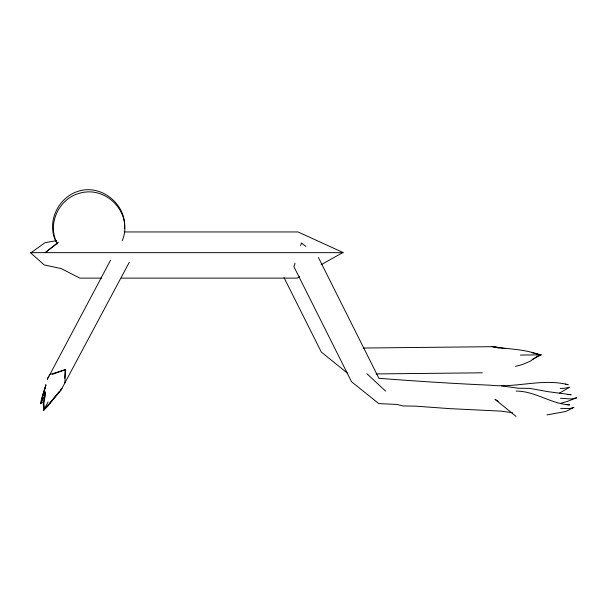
<?xml version="1.0" encoding="UTF-8"?>
<svg xmlns="http://www.w3.org/2000/svg" width="608" height="608" viewBox="0 0 608 608"><rect width="100%" height="100%" fill="white"/><g stroke="black" fill="none" stroke-linecap="round" stroke-linejoin="round"><path stroke-width="0.91" d="M45.273 391.826L45.197 395.854L43.875 402.891L44.452 408.781C50.54 403.005 55.206 395.914 61.134 389.933M64.912 382.858L65.33 369.672L49.461 374.612M64.76 378.191L65.33 369.672L52.372 374.368M44.179 395.762L44.81 392.031M41.99 398.673L43.981 392.069M124.344 228.783C127.125 205.314 102.304 184.368 79.473 190.889C58.505 196.635 46.474 221.236 55.7 241.194M45.22 392.593L43.312 403.94L43.578 410.423L47.66 406.258L61.362 389.508L129.291 262.284M43.692 401.789L40.531 403.72L41.724 398.012L45.243 387.532M44.551 390.435L45.212 387.737M45.433 386.84L45.82 385.274M45.433 386.772L45.82 385.252M47.34 379.438L47.789 377.735M48.283 377.56L48.701 376.033M47.561 378.913L110.565 260.171M45.889 384.454L42.978 394.584L42.317 400.376L44.696 395.922M295.024 263.173L293.9 266.669L351.5 381.702L378.822 403.613L396.849 404.419L402.967 405.962L415.667 406.152L449.456 408.622L501.197 411.137L512.453 412.748M300.633 245.678L301.477 243.048L305.961 246.468M122.216 240.677C133.524 214.358 107.38 185.539 80.096 193.078C58.695 198.292 46.634 224.481 57.418 243.876M40.531 403.72L42.218 400.573M43.578 410.423L48.093 401.956M58.976 391.886L49.81 403.309M60.488 390.024L62.046 388.231M58.383 242.166L45.197 252.654L56.863 243.656M31.168 252.654L44.984 242.683L56.605 240.654M299.736 276.731L297.259 278.122L121.501 278.122M321.184 264.693L342.638 252.654M559.299 393.254L569.628 387.212L564.026 388.337L560.264 388.436M532.236 359.412L541.219 354.844L531.339 352.511M560.485 403.37L567.568 401.364L576.825 397.746L571.254 398.97L560.454 398.278M515.561 366.366L522.47 364.511L530.001 361.342L539.494 354.867C524.719 348.954 508.607 349.342 493.164 346.674M546.919 414.922L565.638 411.525L573.906 407.444L569.772 408.523L560.644 408.378M318.402 257.48L378.906 378.305C415.918 381.148 453.12 383.587 490.375 385.206C516.329 388.162 542.48 378.1 568.206 384.712L565.189 384.172M363.181 348.034L493.392 346.674L505.157 348.658M520.364 355.064L541.219 354.844M376.078 373.928L482.342 372.81M124.123 231.952L298.026 231.952L343.406 252.654L30.4 252.654L44.217 264.921L61.195 268.569L79.838 278.122L101.688 278.122M567.279 394.569L571.17 394.714L548.074 391.681L529.614 388.36L518.168 388.238L501.281 385.829M566.656 404.662L569.696 404.882C550.871 403.887 535.177 391.058 516.169 391.088M492.032 346.682L495.619 347.411M497.405 347.776L499.198 348.141M498.157 401.265L494.973 399.296L516.086 416.396M347.312 373.046L321.328 352.085L284.02 277.59M366.905 373.707L385.594 391.119"/></g></svg>
